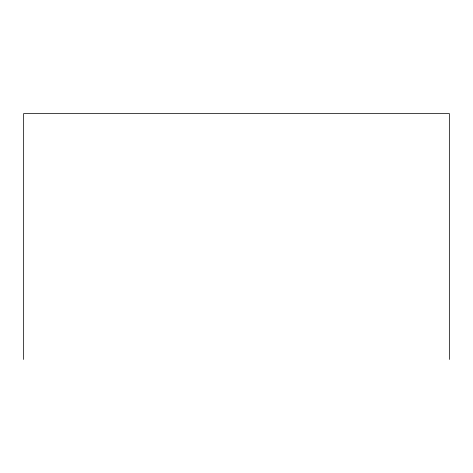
<?xml version="1.0" encoding="UTF-8"?>
<svg xmlns="http://www.w3.org/2000/svg" width="473" height="473" viewBox="0 0 473 473"><rect width="100%" height="100%" fill="white"/><g stroke="black" fill="none" stroke-linecap="round" stroke-linejoin="round"><path stroke-width="0.71" d="M449.35 359.445L449.35 113.555L23.65 113.555L23.65 359.445"/></g></svg>
